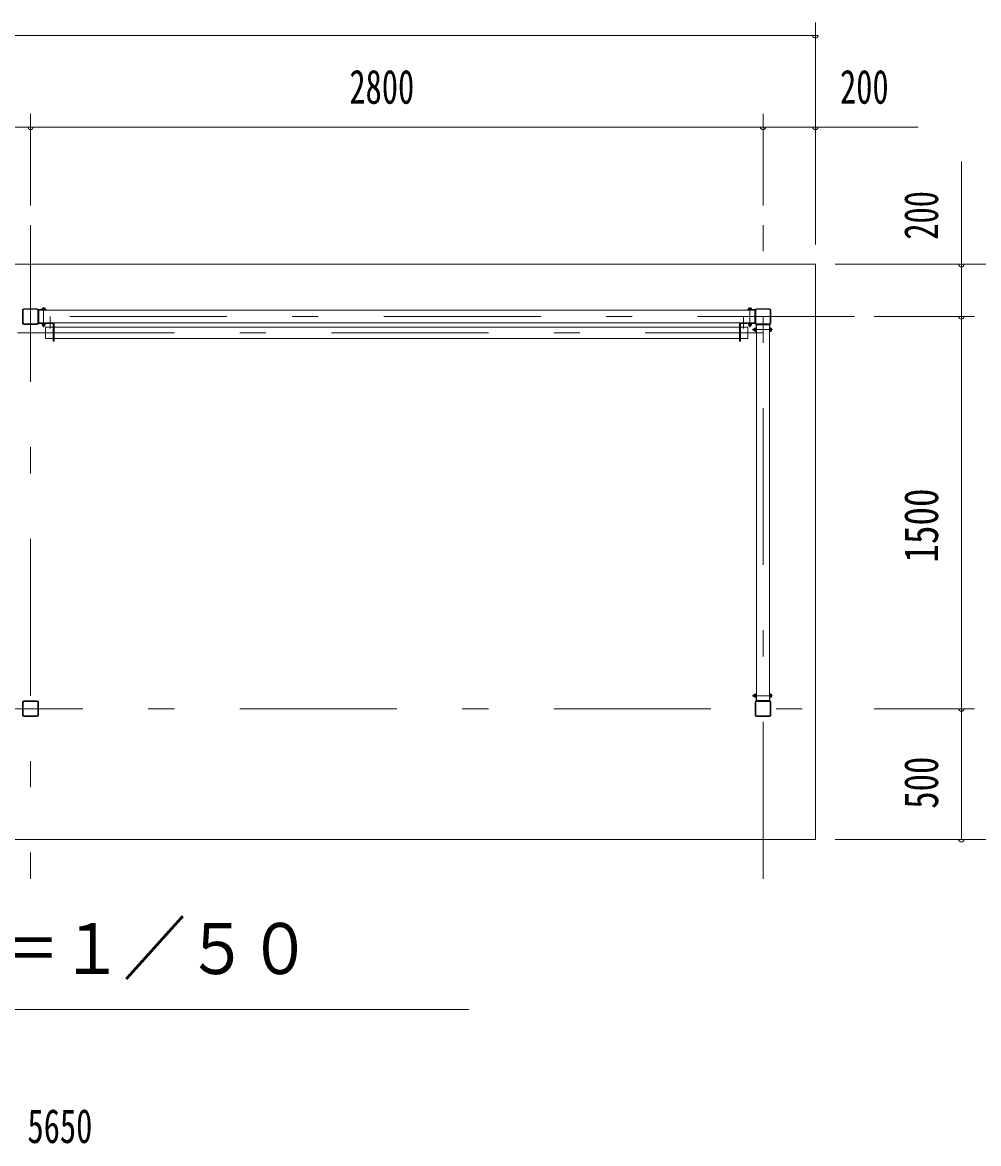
# Model space of a CAD drawing. Units: millimetres, scale not verified. Extents: x -21353 to 21363, y -10500 to 10500.
# Drawn here: x -1966 to 1689, y -4293 to -5 of the extents above; entities that cross this region are included whole.
import ezdxf
from ezdxf.enums import TextEntityAlignment as Align

# ---------------------------------------------------------------- set-up
doc = ezdxf.new("R2010")
doc.units = ezdxf.units.MM
doc.header["$LTSCALE"] = 50
doc.linetypes.add('USER3', pattern=[24, 12, -5, 2, -5])
for name, color, linetype, lineweight in [('0-2_1-0BOLD', 7, 'Continuous', 18), ('0-3_1-2CENTER', 3, 'USER3', 18), ('0-5_1-5DIM', 3, 'Continuous', 18)]:
    doc.layers.add(name, color=color, linetype=linetype, lineweight=lineweight)
doc.styles.add('ＭＳ ゴシック', font='')
doc.styles.get('ＭＳ ゴシック').set_extended_font_data('MS Gothic')

msp = doc.modelspace()

# ---------------------------------------------------------------- linework, layer by layer
at = {"layer": '0-2_1-0BOLD'}
for p, q in [((-1965.12, -1104.92), (-1965.12, -1155.73)), ((-1965.11, -1155.72), (-1965.11, -1104.92)), ((-1962.81, -1104.92), (-1962.81, -1155.73)), ((-1960.52, -1100.32), (-1909.7, -1100.32)), ((-1909.71, -1102.62), (-1960.51, -1102.62)), ((-1907.41, -1155.73), (-1907.41, -1104.92)), ((-1905.11, -1155.72), (-1905.11, -1104.92)), ((-1905.1, -1104.92), (-1905.1, -1155.73)), ((-1903.51, -1103.82), (-1876.71, -1103.82)), ((-1876.71, -1105.42), (-1903.51, -1105.42)), ((-1888, -1098.73), (-1888, -1102.22)), ((-1882.22, -1102.22), (-1882.22, -1098.73)), ((-1876.71, -1105.42), (-1876.71, -1105.82)), ((-1875.11, -1105.82), (-1875.11, -1105.42)), ((804.89, -1105.82), (804.89, -1105.42)), ((806.49, -1103.82), (833.29, -1103.82)), ((808.64, -1102.22), (808.64, -1103.83)), ((809.11, -1098.73), (809.11, -1102.22)), ((812, -1098.73), (812, -1102.22)), ((817.78, -1102.22), (817.78, -1098.73)), ((834.89, -1155.72), (834.89, -1104.92)), ((837.19, -1104.92), (837.19, -1155.73)), ((890.29, -1102.62), (839.49, -1102.62)), ((839.5, -1100.32), (890.3, -1100.32)), ((892.59, -1155.73), (892.59, -1104.92)), ((894.9, -1104.92), (894.9, -1155.73)), ((-1876.71, -1156.82), (-1903.51, -1156.82)), ((-1886.61, -1156.83), (-1885.11, -1158.33)), ((-1883.61, -1158.33), (-1885.11, -1156.83)), ((-1875.11, -1154.82), (-1875.11, -1155.22)), ((804.89, -1154.82), (804.89, -1155.22)), ((806.49, -1156.82), (833.29, -1156.82)), ((808.79, -1158.33), (808.79, -1156.83)), ((814.89, -1156.83), (813.39, -1158.33)), ((814.89, -1158.33), (816.39, -1156.83)), ((-1909.7, -1160.33), (-1960.52, -1160.33)), ((-1960.51, -1158.03), (-1909.71, -1158.03)), ((-1888, -1158.33), (-1888, -1162.82)), ((-1882.22, -1162.82), (-1882.22, -1158.33)), ((-1882.11, -1166.23), (-1882.11, -1163.33)), ((774.89, -1171.42), (-1845.11, -1171.42)), ((811.89, -1163.33), (811.89, -1166.23)), ((812, -1158.33), (812, -1162.82)), ((817.78, -1162.82), (817.78, -1158.33)), ((817.89, -1166.23), (817.89, -1163.33)), ((828.99, -1183.33), (828.99, -1177.33)), ((831.89, -1183.33), (828.99, -1183.33)), ((832.39, -1177.44), (836.89, -1177.44)), ((836.89, -1183.21), (832.39, -1183.21)), ((838.39, -1178.83), (836.89, -1180.33)), ((836.89, -1181.83), (838.39, -1180.33)), ((838.39, -1186.43), (836.89, -1186.43)), ((838.39, -1188.73), (838.39, -1161.93)), ((839.49, -1158.03), (890.29, -1158.03)), ((890.3, -1160.33), (839.5, -1160.33)), ((840.39, -1190.33), (839.99, -1190.33)), ((889.39, -1190.33), (889.79, -1190.33)), ((891.39, -1188.73), (891.39, -1161.93)), ((892.99, -1174.08), (891.39, -1174.08)), ((892.99, -1177.44), (896.48, -1177.44)), ((896.48, -1183.21), (892.99, -1183.21)), ((-1845.11, -1214.12), (774.89, -1214.12)), ((838.39, -2571.92), (838.39, -2598.72)), ((840.39, -2570.32), (839.99, -2570.32)), ((889.39, -2570.32), (889.79, -2570.32)), ((891.39, -2571.92), (891.39, -2598.72)), ((-1965.12, -2604.92), (-1965.12, -2655.73)), ((-1965.1, -2655.73), (-1965.1, -2604.92)), ((-1962.81, -2604.92), (-1962.81, -2655.73)), ((-1960.52, -2600.32), (-1909.7, -2600.32)), ((-1909.71, -2602.62), (-1960.51, -2602.62)), ((-1907.41, -2655.73), (-1907.41, -2604.92)), ((-1905.12, -2604.92), (-1905.12, -2655.73)), ((-1905.1, -2655.73), (-1905.1, -2604.92)), ((831.89, -2577.32), (828.99, -2577.32)), ((828.99, -2583.32), (831.89, -2583.32)), ((836.89, -2577.44), (832.39, -2577.44)), ((832.39, -2583.21), (836.89, -2583.21)), ((834.9, -2655.73), (834.9, -2604.92)), ((838.39, -2580.32), (836.89, -2578.82)), ((838.39, -2581.82), (836.89, -2580.32)), ((836.89, -2586.42), (838.39, -2586.42)), ((837.19, -2604.92), (837.19, -2655.73)), ((890.29, -2602.62), (839.49, -2602.62)), ((839.5, -2600.32), (890.3, -2600.32)), ((892.99, -2574.07), (891.39, -2574.07)), ((892.59, -2655.73), (892.59, -2604.92)), ((896.48, -2574.55), (892.99, -2574.55)), ((896.48, -2577.44), (892.99, -2577.44)), ((892.99, -2583.21), (896.48, -2583.21)), ((894.9, -2604.92), (894.9, -2655.73)), ((-1960.51, -2658.03), (-1909.71, -2658.03)), ((839.49, -2658.03), (890.29, -2658.03)), ((-1909.7, -2660.33), (-1960.52, -2660.33)), ((890.3, -2660.33), (839.5, -2660.33))]:
    msp.add_line(p, q, dxfattribs=at)
for points in [[(1064.89, -930.32), (-4585.11, -930.32), (-4585.11, -3130.32), (1064.89, -3130.32)], [(832.89, -1154.82), (-1903.11, -1154.82), (-1903.11, -1105.82), (832.89, -1105.82)], [(816.89, -1167.23), (812.89, -1167.23), (811.89, -1166.23), (817.89, -1166.23)], [(889.39, -1162.33), (840.39, -1162.33), (840.39, -2598.32), (889.39, -2598.32)], [(828.99, -2577.32), (828.99, -2583.32), (827.99, -2582.32), (827.99, -2578.32)]]:
    msp.add_lwpolyline(points, close=True, dxfattribs=at)
for points in [[(-1903.51, -1105.42), (-1903.51, -1155.23), (-1876.71, -1155.23), (-1876.71, -1154.82)], [(-1878.86, -1103.83), (-1878.86, -1102.22), (-1891.36, -1102.22), (-1891.36, -1103.83)], [(-1890.88, -1102.22), (-1890.88, -1098.73), (-1890.01, -1098.22), (-1880.21, -1098.22), (-1879.33, -1098.73), (-1879.33, -1102.22)], [(833.29, -1105.42), (833.29, -1155.23), (806.49, -1155.23), (806.49, -1154.82)], [(833.29, -1105.42), (806.49, -1105.42), (806.49, -1105.82)], [(808.64, -1102.22), (821.14, -1102.22), (821.14, -1103.83)], [(820.66, -1102.22), (820.66, -1098.73), (819.79, -1098.22), (809.99, -1098.22), (809.11, -1098.73)], [(-1891.21, -1156.83), (-1891.21, -1158.33), (-1879.01, -1158.33), (-1879.01, -1156.83)], [(-1871.91, -1156.82), (-1848.31, -1156.82), (-1848.31, -1224.63), (-1845.11, -1224.63), (-1845.11, -1156.82)], [(801.69, -1156.82), (778.09, -1156.82), (778.09, -1224.63), (774.89, -1224.63), (774.89, -1156.82)], [(808.79, -1158.33), (820.99, -1158.33), (820.99, -1156.83)], [(-1879.33, -1158.33), (-1879.33, -1162.82), (-1880.21, -1163.33), (-1890.01, -1163.33), (-1890.88, -1162.82), (-1890.88, -1158.33)], [(-1888.11, -1163.33), (-1888.11, -1166.23), (-1882.11, -1166.23), (-1883.11, -1167.23), (-1887.11, -1167.23), (-1888.11, -1166.23)], [(-1848.31, -1171.42), (-1877.16, -1171.42), (-1877.16, -1214.12), (-1848.31, -1214.12)], [(778.09, -1214.12), (806.94, -1214.12), (806.94, -1171.42), (778.09, -1171.42)], [(809.99, -1163.33), (809.11, -1162.82), (809.11, -1158.33)], [(820.66, -1158.33), (820.66, -1162.82), (819.79, -1163.33), (809.99, -1163.33)], [(828.99, -1183.33), (827.99, -1182.33), (827.99, -1178.33), (828.99, -1177.33), (831.89, -1177.33)], [(836.89, -1174.55), (832.39, -1174.55), (831.89, -1175.43), (831.89, -1185.23), (832.39, -1186.1), (836.89, -1186.1)], [(836.89, -1186.43), (836.89, -1174.23), (838.39, -1174.23)], [(839.99, -1161.93), (839.99, -1188.73), (840.39, -1188.73)], [(839.99, -1161.93), (889.79, -1161.93), (889.79, -1188.73), (889.39, -1188.73)], [(892.99, -1174.08), (892.99, -1186.58), (891.39, -1186.58)], [(892.99, -1186.1), (896.48, -1186.1), (896.99, -1185.23), (896.99, -1175.43), (896.48, -1174.55), (892.99, -1174.55)], [(889.79, -2598.72), (839.99, -2598.72), (839.99, -2571.92), (840.39, -2571.92)], [(889.79, -2598.72), (889.79, -2571.92), (889.39, -2571.92)], [(836.89, -2574.55), (832.39, -2574.55), (831.89, -2575.42), (831.89, -2585.22), (832.39, -2586.1), (836.89, -2586.1)], [(836.89, -2586.42), (836.89, -2574.22), (838.39, -2574.22)], [(892.99, -2574.07), (892.99, -2586.57), (891.39, -2586.57)], [(892.99, -2586.1), (896.48, -2586.1), (896.99, -2585.22), (896.99, -2575.42), (896.48, -2574.55)]]:
    msp.add_lwpolyline(points, dxfattribs=at)
for centre, radius, start, end in [((-1966.71, -1105.42), 1.6, 0, 90), ((-1960.52, -1104.92), 4.6, 90, 180), ((-1960.5, -1104.92), 4.6, 90, 180), ((-1960.51, -1104.92), 2.3, 90, 180), ((-1909.72, -1104.92), 4.6, 0, 90), ((-1909.71, -1104.92), 2.3, 0, 90), ((-1909.7, -1104.92), 4.6, 0, 90), ((-1903.51, -1105.42), 1.6, 90, 180), ((-1889.44, -1100.54), 2.32, 51.45377, 90), ((-1885.11, -1106.74), 8.51, 70.16867, 109.82912), ((-1880.78, -1100.54), 2.32, 90, 128.53143), ((-1876.71, -1105.42), 1.6, 0, 90), ((806.49, -1105.42), 1.6, 90, 180), ((810.56, -1100.54), 2.32, 51.46857, 90), ((814.89, -1106.74), 8.51, 70.17088, 109.83133), ((819.22, -1100.54), 2.32, 90, 128.54623), ((833.29, -1105.42), 1.6, 0, 90), ((839.5, -1104.92), 4.6, 90, 180), ((839.49, -1104.92), 2.3, 90, 180), ((890.29, -1104.92), 2.3, 0, 90), ((890.3, -1104.92), 4.6, 0, 90), ((-1966.71, -1155.23), 1.6, 270, 0), ((-1960.52, -1155.73), 4.6, 180, 270), ((-1960.5, -1155.73), 4.6, 180, 270), ((-1960.51, -1155.73), 2.3, 180, 270), ((-1909.72, -1155.73), 4.6, 270, 0), ((-1909.71, -1155.73), 2.3, 270, 0), ((-1909.7, -1155.73), 4.6, 270, 0), ((-1903.51, -1155.23), 1.6, 180, 270), ((-1876.71, -1155.22), 1.6, 270, 0), ((-1871.91, -1153.62), 3.2, 202.02827, 270), ((-1848.31, -1156.82), 3.2, 0, 38.68428), ((778.09, -1156.82), 3.2, 141.31572, 180), ((801.69, -1153.62), 3.2, 270, 337.97173), ((806.49, -1155.22), 1.6, 180, 270), ((833.29, -1155.23), 1.6, 270, 0), ((839.5, -1155.73), 4.6, 180, 270), ((839.49, -1155.73), 2.3, 180, 270), ((890.29, -1155.73), 2.3, 270, 0), ((890.3, -1155.73), 4.6, 270, 0), ((-1889.44, -1161.01), 2.32, 270, 308.54623), ((-1885.11, -1154.82), 8.51, 250.17088, 289.83133), ((-1880.78, -1161.01), 2.32, 231.46857, 270), ((810.56, -1161.01), 2.32, 270, 308.53143), ((814.89, -1154.82), 8.51, 250.16867, 289.82912), ((819.22, -1161.01), 2.32, 231.45377, 270), ((834.21, -1176), 2.32, 180, 218.54623), ((840.4, -1180.33), 8.51, 160.17088, 199.83133), ((834.21, -1184.66), 2.32, 141.46857, 180), ((839.99, -1161.93), 1.6, 90, 180), ((839.99, -1188.73), 1.6, 180, 270), ((889.79, -1161.93), 1.6, 0, 90), ((889.79, -1188.73), 1.6, 270, 0), ((894.67, -1176), 2.32, 321.45377, 0), ((894.67, -1184.66), 2.32, 0, 38.53143), ((888.48, -1180.33), 8.51, 340.16867, 19.82912), ((839.99, -2571.92), 1.6, 90, 180), ((889.79, -2571.92), 1.6, 0, 90), ((-1960.52, -2604.92), 4.6, 90, 180), ((-1960.5, -2604.92), 4.6, 90, 180), ((-1960.51, -2604.92), 2.3, 90, 180), ((-1909.72, -2604.92), 4.6, 0, 90), ((-1909.71, -2604.92), 2.3, 0, 90), ((-1909.7, -2604.92), 4.6, 0, 90), ((834.21, -2575.99), 2.32, 180, 218.53143), ((840.4, -2580.32), 8.51, 160.16867, 199.82912), ((834.21, -2584.65), 2.32, 141.45377, 180), ((839.5, -2604.92), 4.6, 90, 180), ((839.49, -2604.92), 2.3, 90, 180), ((839.99, -2598.72), 1.6, 180, 270), ((889.79, -2598.72), 1.6, 270, 0), ((890.29, -2604.92), 2.3, 0, 90), ((890.3, -2604.92), 4.6, 0, 90), ((894.67, -2575.99), 2.32, 321.46857, 360), ((894.67, -2584.65), 2.32, 0, 38.54623), ((888.48, -2580.32), 8.51, 340.17088, 19.83133), ((-1960.52, -2655.73), 4.6, 180, 270), ((-1960.5, -2655.73), 4.6, 180, 270), ((-1960.51, -2655.73), 2.3, 180, 270), ((-1909.72, -2655.73), 4.6, 270, 0), ((-1909.71, -2655.73), 2.3, 270, 0), ((-1909.7, -2655.73), 4.6, 270, 0), ((839.5, -2655.73), 4.6, 180, 270), ((839.49, -2655.73), 2.3, 180, 270), ((890.29, -2655.73), 2.3, 270, 0), ((890.3, -2655.73), 4.6, 270, 0)]:
    msp.add_arc(centre, radius, start, end, dxfattribs=at)
at = {"layer": '0-3_1-2CENTER'}
for p, q in [((-1935.11, -780.32), (-1935.11, -3280.32)), ((864.89, -3280.32), (864.89, -780.32)), ((-1885.11, -1171.39), (-1885.11, -1094.54)), ((814.89, -1171.39), (814.89, -1094.54)), ((1214.89, -1130.32), (-4735.11, -1130.32)), ((-1860.11, -1129.62), (-1860.11, -1176.42)), ((789.89, -1129.62), (789.89, -1176.42)), ((-4385.11, -1192.77), (864.89, -1192.77)), ((900.67, -1180.33), (823.82, -1180.33)), ((900.67, -2580.32), (823.82, -2580.32)), ((-4735.11, -2630.32), (1214.89, -2630.32))]:
    msp.add_line(p, q, dxfattribs=at)
at = {"layer": '0-5_1-5DIM'}
for p, q in [((1064.89, -5.32), (1064.89, -855.32)), ((1064.89, -55.32), (-4585.12, -55.32)), ((1074.89, -55.32), (1054.89, -55.32)), ((-1935.11, -705.32), (-1935.11, -355.32)), ((864.89, -705.32), (864.89, -355.32)), ((1457.39, -405.32), (-4977.62, -405.32)), ((-1925.11, -405.32), (-1945.11, -405.32)), ((874.89, -405.32), (854.89, -405.32)), ((1074.89, -405.32), (1054.89, -405.32)), ((1622.89, -3130.32), (1622.89, -537.82)), ((1139.89, -930.32), (2022.89, -930.32)), ((1632.89, -930.32), (1612.89, -930.32)), ((1672.89, -1130.32), (1289.89, -1130.32)), ((1632.89, -1130.32), (1612.89, -1130.32)), ((1289.89, -2630.32), (1672.89, -2630.32)), ((1632.89, -2630.32), (1612.89, -2630.32)), ((2022.89, -3130.32), (1139.89, -3130.32)), ((1632.89, -3130.32), (1612.89, -3130.32)), ((-260.11, -3780.32), (-3260.11, -3780.32))]:
    msp.add_line(p, q, dxfattribs=at)
for centre in [(1064.89, -55.32), (-1935.11, -405.32), (864.89, -405.32), (1064.89, -405.32), (1622.89, -930.32), (1622.89, -1130.32), (1622.89, -2630.32), (1622.89, -3130.32)]:
    msp.add_arc(centre, 10, 180, 0, dxfattribs=at)

# ---------------------------------------------------------------- texts
at = {"layer": '0-5_1-5DIM', "color": 7, "style": 'ＭＳ ゴシック'}
for s, height, width, p in [('2800', 130.2, 0.7, (-716.38, -355.32)), ('200', 130.2, 0.7, (1158.88, -355.32)), ('平面図\u3000Ｓ＝１／５０', 195.4, 0.9, (-3260.1, -3703.68)), ('5650', 130.2, 0.7, (-1946.74, -4330.33))]:
    msp.add_text(s, height=height, dxfattribs=dict(at, width=width)).set_placement(p, align=Align.BOTTOM_LEFT)
for s, width, p in [('200', 0.7, (1572.89, -836.34)), ('1500', 0.8, (1572.89, -2071.31)), ('500', 0.75, (1572.89, -3012.77))]:
    msp.add_text(s, height=130.2, rotation=90, dxfattribs=dict(at, width=width)).set_placement(p, align=Align.BOTTOM_LEFT)

doc.saveas('drawing.dxf')
